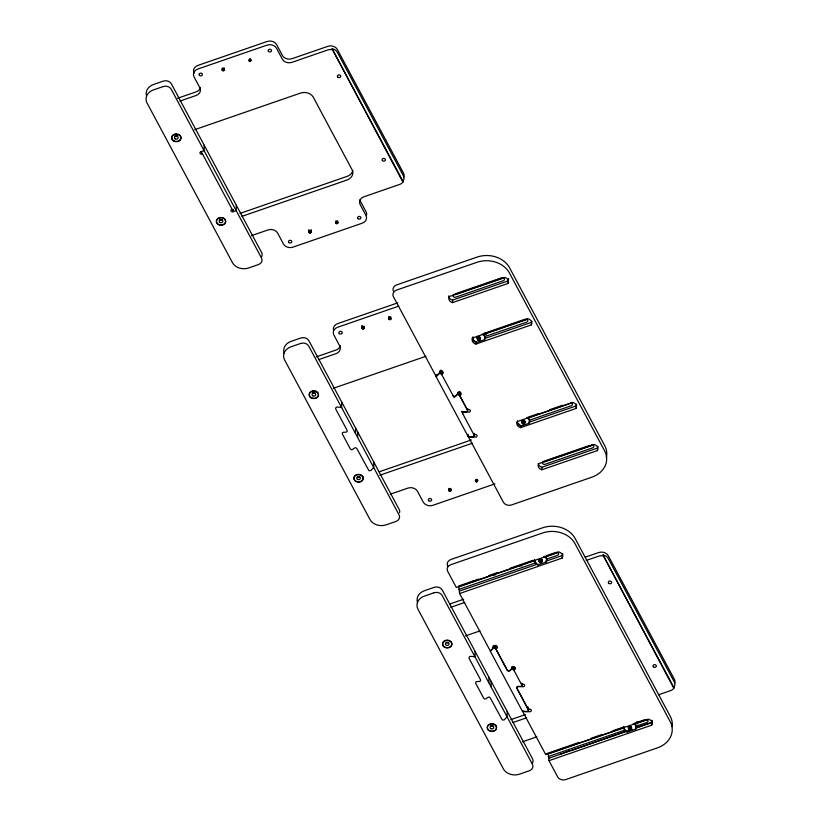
<?xml version="1.0" encoding="UTF-8"?>
<svg xmlns="http://www.w3.org/2000/svg" width="821" height="821" viewBox="0 0 821 821"><rect width="100%" height="100%" fill="white"/><g stroke="black" fill="none" stroke-linecap="round" stroke-linejoin="round"><path stroke-width="1.23" d="M204.203 145.225L204.09 150.643L201.248 151.628A1.591 1.293 1.3 0 0 200.067 153.404A1.591 1.293 1.3 0 0 202.489 153.938M222.286 70.432L221.988 69.262L222.696 68.666L224.564 69.641L223.764 70.668L222.286 70.432L222.337 67.999M222.737 70.668L222.799 68.246M223.271 70.75L223.333 68.328M223.764 70.668L223.825 68.235M224.174 70.442L224.236 68.01M225.262 220.038L224.985 219.628A4.639 3.756 1.3 0 0 217.062 219.535A4.639 3.756 1.3 0 0 220.695 225.282A4.639 3.756 1.3 0 0 225.262 220.059L224.995 219.34A4.639 3.756 1.3 0 0 223.261 217.976M233.4 209.458L233.349 211.623A1.57 1.273 1.3 0 1 231.04 211.059A1.57 1.273 1.3 0 1 232.107 209.314M236.304 205.219L236.181 210.638L233.349 211.623L201.248 151.628M249.502 61.421L248.66 60.436L249.05 59.635L250.487 59.41L251.329 60.385L249.502 61.421L249.563 58.989M250.046 61.493L250.097 59.071M250.528 61.411L250.59 58.989M308.768 232.281L308.747 231.45L309.948 230.773L311.333 231.83L310.533 232.856L309.055 232.62L308.819 229.859M309.055 232.62L309.107 230.198M309.507 232.866L309.558 230.444M310.04 232.948L310.092 230.527M310.533 232.856L310.584 230.434M310.943 232.63L310.995 230.208M311.241 232.271L311.292 229.839M402.926 182.108L332.084 48.757A7.297 5.921 1.3 0 1 337.308 52.226L403.398 175.776A7.297 5.921 1.3 0 1 402.947 181.205L402.926 182.108A7.297 5.921 1.3 0 1 399.601 184.448L363.908 196.783A7.297 5.921 1.3 0 0 360.142 204.542L365.971 215.451A7.297 5.921 1.3 0 1 362.194 223.209L293.046 247.121A7.297 5.921 1.3 0 1 283.44 243.981L277.611 233.082A7.297 5.921 1.3 0 0 268.005 229.942L251.524 235.637M335.82 223.374L335.512 222.204L336.23 221.608L338.098 222.583L337.298 223.61L335.82 223.374L335.871 220.941M336.271 223.61L336.323 221.188M336.805 223.692L336.867 221.27M337.298 223.61L337.349 221.188M337.708 223.384L337.77 220.952M341.741 402.105L341.618 407.524C340.417 407.473 335.03 405.81 335.635 408.899L347.18 430.481C347.95 434.011 341.546 430.389 342.316 433.929L350.341 448.943C352.548 451.909 354.61 445.516 356.807 448.482L368.875 470.597L370.712 470.649L373.709 467.518L373.832 462.1M355.503 433.478L355.626 428.059M357.658 437.521L357.782 432.103M361.856 328.277L362.543 326.85L364.421 327.825L363.611 328.852L362.133 328.616L361.907 325.855M361.999 328.441L362.051 326.019M362.133 328.616L362.194 326.194M362.595 328.862L362.646 326.43M363.128 328.934L363.18 326.512M363.611 328.852L363.672 326.43M364.031 328.626L364.083 326.204M362.79 476.919L362.513 476.498A4.639 3.756 1.3 0 0 354.59 476.416A4.639 3.756 1.3 0 0 358.223 482.153A4.639 3.756 1.3 0 0 362.79 476.939L362.523 476.211A4.639 3.756 1.3 0 0 355.216 475.482M388.764 319.195L388.815 316.762M388.897 319.359L388.6 318.189L389.308 317.604L391.186 318.569L390.375 319.595L388.897 319.359L388.959 316.937M389.359 319.605L389.411 317.183M389.893 319.687L389.944 317.255M390.375 319.595L390.437 317.173M390.796 319.369L390.847 316.947M459.945 391.576L459.852 395.743L467.149 409.371L468.986 409.556A1.611 1.303 1.3 0 1 470.402 411.013A1.611 1.303 1.3 0 1 468.627 412.142L461.535 411.434L474.189 435.315C474.795 438.404 469.407 436.741 468.216 436.69L436.115 376.695L436.167 374.397M436.115 376.695L439.625 373.391L439.666 371.215M439.625 373.391L439.943 371.184M459.852 395.743L460.961 394.542A1.611 1.303 1.3 0 0 460.622 392.715A1.611 1.303 1.3 0 0 458.375 392.972L454.136 397.59L441.472 374.15L440.179 373.36L440.23 371.195M440.456 373.411L440.497 371.246M440.713 373.493L440.785 370.24M440.949 373.617L441.021 370.363M441.164 373.771L441.236 370.517M441.472 374.15L441.411 370.692M441.944 370.466L441.842 374.622L442.95 373.422A1.611 1.303 1.3 0 0 442.611 371.595A1.611 1.303 1.3 0 0 440.364 371.851L436.125 376.48L393.413 296.648A6.178 5.008 1.3 0 1 396.615 290.07L476.888 262.32A24.722 20.053 1.3 0 1 509.42 272.941L604.615 450.893A24.722 20.053 1.3 0 1 591.828 477.196L511.555 504.946A6.178 5.008 1.3 0 1 503.427 502.288L468.216 436.474L475.308 437.172A1.611 1.303 1.3 0 0 477.083 436.043A1.611 1.303 1.3 0 0 475.667 434.586L473.83 434.401M508.538 278.493A5.419 4.392 1.3 0 1 508.066 280.926L508.004 283.461L452.535 302.631L452.597 300.106A5.419 4.392 1.3 0 1 448.82 295.817M448.902 490.814L448.605 489.644L449.313 489.049L451.181 490.024L450.38 491.05L448.902 490.814L448.954 488.382M449.354 491.05L449.415 488.628M449.887 491.132L449.949 488.711M450.38 491.05L450.431 488.618M450.791 490.825L450.852 488.392M453.018 395.732C454.998 398.072 458.58 394.183 457.954 392.305M462.644 413.733C461.874 410.202 468.278 413.815 467.508 410.284L459.483 395.27L458.19 394.48L458.231 392.315M458.457 394.532L458.508 392.356M458.723 394.614L458.775 392.448M458.96 394.737L459.011 392.561M459.175 394.891L459.247 391.638M459.483 395.27L459.421 391.812M514.162 667.227L514.09 670.347L515.188 669.146A1.611 1.303 1.3 0 0 514.859 667.319A1.611 1.303 1.3 0 0 512.612 667.576L510.026 670.398A1.611 1.303 1.3 0 1 507.255 670.121L496.079 649.237L497.187 648.036A1.611 1.303 1.3 0 0 496.849 646.209A1.611 1.303 1.3 0 0 494.601 646.466L490.363 651.084L459.586 593.552L458.857 586.779L534.687 560.569M467.58 411.177L467.683 408.786M468.216 436.69L468.268 434.391M531.854 321.185A5.419 4.392 1.3 0 1 531.403 322.366L531.351 324.9L475.882 344.071L475.934 341.546M484.657 338.693L484.636 339.637L476.139 342.573L476.159 341.628M474.158 436.413L474.333 433.365M474.312 435.982L474.374 433.591M476.118 481.804L475.277 480.819L475.667 480.018L477.104 479.792L477.945 480.767L476.118 481.804L476.18 479.372M476.652 481.876L476.714 479.454M477.145 481.794L477.196 479.372M475.113 651.422L474.99 656.851C473.789 656.8 468.401 655.137 469.007 658.216L480.552 679.798C481.322 683.339 474.918 679.716 475.687 683.257L483.723 698.271C485.919 701.226 487.982 694.843 490.188 697.809L502.247 719.914L504.094 719.966L507.08 716.846L507.204 711.417M488.875 682.805L488.998 677.387M491.03 686.849L491.153 681.42M493.123 648.313L494.416 647.974L495.71 648.754L507.255 670.336C509.451 673.302 511.514 666.909 513.71 669.874L521.745 684.888C522.515 688.429 516.111 684.806 516.881 688.337L528.426 709.929C529.032 713.008 523.644 711.345 522.443 711.294L490.353 651.299L493.123 648.313L493.175 646.148M493.349 648.169L493.39 646.004M493.852 647.995L493.903 645.829M494.129 647.964L494.18 645.799M494.416 647.974L494.458 645.809M494.683 648.026L494.735 645.85M494.95 648.108L495.001 645.932M495.186 648.231L495.237 646.055M495.402 648.374L495.443 646.209M495.576 648.559L495.648 645.306M495.71 648.754L495.781 645.501M496.079 649.237L496.151 646.106M496.161 726.236L495.884 725.826A4.639 3.756 1.3 0 0 487.961 725.743A4.639 3.756 1.3 0 0 491.594 731.48A4.639 3.756 1.3 0 0 496.171 726.267L495.894 725.538M511.863 669.115L511.914 666.939M512.14 669.084L512.191 666.909M512.417 669.084L512.468 666.919M512.694 669.136L512.745 666.97M512.961 669.218L513.002 667.052M513.197 669.341L513.248 667.175M513.402 669.495L513.453 667.329M513.577 669.669L513.628 667.504M513.71 669.874L513.792 666.621M576.629 404.127A5.419 4.392 1.3 0 1 576.106 405.933L576.044 408.458L520.586 427.638L520.637 425.104M521.715 685.997L521.869 683.616M521.869 685.556L521.93 683.164M517.435 420.886A5.675 4.608 1.3 0 0 520.74 426.14L529.237 423.205L529.258 422.261A5.675 4.608 1.3 0 0 527.913 417.427M459.586 593.552L562.231 558.064A5.419 4.392 1.3 0 0 558.978 551.979L456.322 587.467L447.65 571.252A6.178 5.008 1.3 0 1 450.852 564.684L542.455 533.014A24.722 20.053 1.3 0 1 574.987 543.635L670.182 721.587A24.722 20.053 1.3 0 1 657.395 747.88L565.792 779.55A6.178 5.008 1.3 0 1 557.654 776.892L548.992 760.687L651.648 725.189A5.419 4.392 1.3 0 0 648.385 719.104L545.729 754.591L522.454 711.078L529.545 711.786A1.611 1.303 1.3 0 0 531.32 710.647A1.611 1.303 1.3 0 0 529.904 709.2L528.057 709.016L528.108 706.932M528.396 711.027L528.437 708.862M528.498 710.812L528.601 708.42M545.031 556.207A5.675 4.608 1.3 0 1 546.375 561.041L546.355 561.985L537.858 564.92L537.878 563.976M597.986 446.244A5.419 4.392 1.3 0 1 597.472 448.05L597.411 450.585L541.942 469.756L542.004 467.231A5.419 4.392 1.3 0 1 538.268 463.567M548.992 760.687L548.264 753.914L624.093 727.693M562.231 558.064L562.293 555.54A5.419 4.392 1.3 0 0 562.816 553.734M559.871 754.417L569.548 750.712M570.749 750.651L626.392 731.059M673.825 688.316L602.994 554.955A7.297 5.921 1.3 0 1 608.207 558.424L674.298 681.974A7.297 5.921 1.3 0 1 673.846 687.413L673.825 688.316A7.297 5.921 1.3 0 1 670.5 690.646L658.606 694.761M634.91 723.773A5.675 4.608 1.3 0 1 635.782 728.165L635.762 729.11L627.265 732.045L627.285 731.111M651.648 725.189L651.71 722.306L637.24 727.303M519.95 565.833L521.838 565.843M177.562 98.284L196.157 91.849A7.297 5.921 1.3 0 0 200.437 87.447M179.891 101.086L196.075 95.493A7.297 5.921 1.3 0 0 199.852 87.724L194.023 76.825A7.297 5.921 1.3 0 1 197.799 69.056L266.938 45.155A7.297 5.921 1.3 0 1 276.554 48.295L282.383 59.194A7.297 5.921 1.3 0 0 291.989 62.334L327.671 49.989A7.297 5.921 1.3 0 1 332.064 49.66M194.659 129.687L300.517 93.091A9.729 7.892 1.3 0 1 313.324 97.278L352.045 169.67A9.729 7.892 1.3 0 1 347.016 180.015L242.01 216.323M240.04 213.398L347.098 176.382A9.729 7.892 1.3 0 0 352.804 170.511M397.703 302.877L337.729 323.607A7.297 5.921 1.3 0 0 333.531 330.34M398.811 306.1L337.647 327.251A7.297 5.921 1.3 0 0 333.87 335.009L339.699 345.908A7.297 5.921 1.3 0 1 335.933 353.677L318.538 359.69M455.337 293.795L501.682 277.775M503.314 278.052L455.788 294.482A1.981 1.601 1.3 0 1 453.818 294.287A1.981 1.601 1.3 0 0 453.171 296.412A1.981 1.601 1.3 0 0 455.727 297.161L503.263 280.731A1.981 1.601 1.3 0 0 502.945 277.693M452.597 300.106L508.066 280.926M316.198 356.889L336.015 350.044A7.297 5.921 1.3 0 0 340.294 345.641M484.616 333.182L523.829 319.626M483.877 334.28L526.661 319.492A1.981 1.601 1.3 0 0 527.462 318.979M333.305 388.292L425.925 356.273M485.006 336.548L526.6 322.171A1.981 1.601 1.3 0 0 527.626 320.067A1.981 1.601 1.3 0 0 525.019 319.215M484.38 338.621L531.403 322.366M528.129 417.16L538.822 413.456M549.516 409.761L562.59 405.246M528.58 417.848L571.365 403.06A1.981 1.601 1.3 0 0 571.991 402.701M471.336 439.964L379.887 471.582A9.729 7.892 1.3 0 1 379.066 471.829M529.709 420.116L571.303 405.728A1.981 1.601 1.3 0 0 570.985 402.701M529.083 422.189L576.106 405.933M379.805 475.215L472.455 443.186M390.18 494.242L407.852 488.126A7.297 5.921 1.3 0 1 417.458 491.266L423.287 502.165A7.297 5.921 1.3 0 0 432.903 505.305L494.889 483.877M543.553 461.34L589.899 445.31M542.004 467.231L597.472 448.05M458.426 586.091L478.889 579.01M488.516 575.685L496.941 572.771M510.18 568.194L533.045 560.291M546.283 555.714L554.709 552.8M545.513 556.823L557.551 552.666A1.981 1.601 1.3 0 0 558.352 552.153M458.806 589.457L535.826 562.826M546.663 559.08L557.49 555.335A1.981 1.601 1.3 0 0 558.516 553.231A1.981 1.601 1.3 0 0 555.909 552.379M459.637 591.028L536.934 564.304M545.38 561.379L562.293 555.54M449.672 604.061L463.66 599.227M585.311 557.172L598.663 552.554A7.297 5.921 1.3 0 1 608.269 555.694L674.359 679.244A7.297 5.921 1.3 0 1 674.616 683.411M450.801 607.283L464.707 602.47M586.348 560.415L598.581 556.197A7.297 5.921 1.3 0 1 602.973 555.858M465.558 635.885L479.998 630.897M510.939 719.596L525.522 714.557M512.909 722.521L526.641 717.78M522.433 741.835L536.78 736.868M546.622 753.637L579.123 742.4M591.161 738.233L601.988 734.487M612.825 730.741L623.652 727.006M634.489 723.26L645.316 719.514M634.92 723.948L646.958 719.791A1.981 1.601 1.3 0 0 647.4 719.576M548.202 756.582L625.233 729.951M636.07 726.205L646.897 722.459A1.981 1.601 1.3 0 0 646.589 719.432M549.044 758.152L632.416 729.335M636.029 728.083L651.71 722.665A5.419 4.392 1.3 0 0 652.182 720.233M493.595 574.864L495.073 575.1M521.386 683.985L523.223 684.16A1.611 1.303 1.3 0 1 524.64 685.617A1.611 1.303 1.3 0 1 522.864 686.756L518.544 686.325A1.632 1.324 1.3 0 0 516.881 688.121L528.057 709.016M485.129 332.536L486.33 334.783M602.994 554.955L673.846 687.413M332.084 48.757L402.947 181.205M496.171 725.959L496.171 725.98A4.639 3.756 1.3 0 1 493.4 731.018A4.639 3.756 1.3 0 1 487.417 728.289A4.639 3.756 1.3 0 1 491.235 723.722M362.8 476.632L362.8 476.652A4.639 3.756 1.3 0 1 358.028 481.855A4.639 3.756 1.3 0 1 354.826 475.862M225.272 219.751L225.272 219.782A4.639 3.756 1.3 0 1 221.711 224.975A4.639 3.756 1.3 0 1 216.416 220.787A4.639 3.756 1.3 0 1 222.717 217.76M366.556 215.174A7.297 5.921 1.3 0 0 366.053 211.808L360.224 200.909A7.297 5.921 1.3 0 1 359.803 199.883M194.105 73.192A7.297 5.921 1.3 0 1 197.882 65.423L267.03 41.522A7.297 5.921 1.3 0 1 276.636 44.652L282.465 55.561A7.297 5.921 1.3 0 0 292.071 58.691L327.764 46.356A7.297 5.921 1.3 0 1 337.369 49.496L403.46 173.046A7.297 5.921 1.3 0 1 403.716 177.213M178.034 134.203A4.639 3.756 1.3 0 1 180.066 139.96A4.639 3.756 1.3 0 1 172.708 140.011A4.639 3.756 1.3 0 1 174.483 134.234M175.058 134.069A4.639 3.756 1.3 0 1 176.854 133.956M146.302 95.113A12.356 10.026 1.3 0 1 153.589 84.491L163.225 81.156A6.178 5.008 1.3 0 1 171.353 83.814L261.653 252.611A6.178 5.008 1.3 0 1 261.396 257.045M177.357 135.886A1.108 0.903 1.3 0 1 175.212 135.958M177.582 135.804A1.457 1.18 1.3 0 1 175.058 135.886M176.628 135.896A1.108 0.903 1.3 0 1 175.786 135.834M177.09 135.824A1.457 1.18 1.3 0 1 175.632 135.876M221.978 219.689A1.108 0.903 1.3 0 1 219.925 219.535M222.081 219.638A1.457 1.18 1.3 0 1 220.018 219.7M524.075 422.959A1.611 1.303 1.3 0 0 524.773 421.05A1.611 1.303 1.3 0 0 522.33 420.814A1.611 1.303 1.3 0 0 522.484 422.805A1.108 0.903 1.3 0 1 522.823 421.625A1.108 0.903 1.3 0 1 524.311 421.82A1.108 0.903 1.3 0 1 524.229 423.031M519.529 424.611A5.675 4.608 1.3 0 1 518.995 424.221M518.523 423.78A5.675 4.608 1.3 0 1 518.113 423.297M526.764 417.653A5.675 4.608 1.3 0 1 529.237 423.205M522.423 422.548A1.457 1.18 1.3 0 1 522.546 420.804A1.457 1.18 1.3 0 1 524.67 421.07A1.457 1.18 1.3 0 1 524.178 422.764M522.495 422.374A1.108 0.903 1.3 0 1 522.833 421.194A1.108 0.903 1.3 0 1 524.321 421.378A1.108 0.903 1.3 0 1 524.239 422.599M522.361 421.491A1.108 0.903 1.3 0 1 523.49 420.609M523.726 423.256A1.108 0.903 1.3 0 1 523.151 423.246M522.012 421.265A1.457 1.18 1.3 0 1 523.5 420.106A1.108 0.903 1.3 0 0 522.936 420.28M359.506 476.56A1.108 0.903 1.3 0 1 357.576 476.621A1.457 1.18 1.3 0 0 359.608 476.508M478.12 339.176A1.457 1.18 1.3 0 1 477.678 337.462A1.457 1.18 1.3 0 1 479.813 337.267A1.457 1.18 1.3 0 1 479.885 339.011A1.108 0.903 1.3 0 0 478.766 337.913A1.108 0.903 1.3 0 0 477.832 339.176A1.108 0.903 1.3 0 0 479.628 339.463M478.284 339.145A1.108 0.903 1.3 0 1 477.853 337.975A1.108 0.903 1.3 0 1 479.248 337.534A1.108 0.903 1.3 0 1 479.926 338.632M478.294 338.714A1.108 0.903 1.3 0 1 479.166 337.072M478.13 338.734A1.457 1.18 1.3 0 1 478.889 336.538M478.304 338.283A1.108 0.903 1.3 0 1 477.925 337.041M478.14 338.303A1.457 1.18 1.3 0 1 477.473 336.959M478.315 337.841A1.108 0.903 1.3 0 1 477.771 337.051M477.617 337.431A1.457 1.18 1.3 0 1 477.473 337.133M478.243 339.401A1.611 1.303 1.3 0 1 477.463 337.503A1.611 1.303 1.3 0 1 479.895 337.226A1.611 1.303 1.3 0 1 479.833 339.227M479.074 339.484A1.611 1.303 1.3 0 1 478.653 339.494M478.263 338.468A1.611 1.303 1.3 0 1 477.258 337.092M477.555 336.477A1.611 1.303 1.3 0 1 477.853 336.23M476.139 342.573A5.675 4.608 1.3 0 1 473.029 336.754M473.183 339.217A5.675 4.608 1.3 0 1 472.783 338.098M482.163 334.085A5.675 4.608 1.3 0 1 484.636 339.637M483.312 333.86A5.675 4.608 1.3 0 1 484.852 338.139M314.895 392.766A1.108 0.903 1.3 0 1 312.739 392.838M314.895 392.931A1.457 1.18 1.3 0 1 312.585 392.766M314.269 392.828A1.457 1.18 1.3 0 1 313.519 392.849M316.106 391.299A4.639 3.756 1.3 0 1 317.337 397.087A4.639 3.756 1.3 0 1 310.112 396.748A4.639 3.756 1.3 0 1 312.011 391.104M312.585 390.94A4.639 3.756 1.3 0 1 315.562 391.083M284.179 353.276A12.356 10.026 1.3 0 1 291.116 341.362L300.753 338.036A6.178 5.008 1.3 0 1 308.881 340.694L399.18 509.492A6.178 5.008 1.3 0 1 399.519 512.704M539.838 561.513A1.457 1.18 1.3 0 1 539.397 559.799A1.457 1.18 1.3 0 1 541.532 559.614A1.457 1.18 1.3 0 1 541.603 561.359M539.777 561.348A1.108 0.903 1.3 0 1 539.736 560.127A1.108 0.903 1.3 0 1 541.224 559.994A1.108 0.903 1.3 0 1 541.532 561.195M539.787 560.907A1.108 0.903 1.3 0 1 539.808 559.635M540.598 559.388A1.108 0.903 1.3 0 1 541.696 560.312M541.285 561.975A1.457 1.18 1.3 0 1 539.12 561.01A1.457 1.18 1.3 0 1 541.09 559.84A1.457 1.18 1.3 0 1 541.593 561.8M539.766 561.78A1.108 0.903 1.3 0 1 539.725 560.558A1.108 0.903 1.3 0 1 541.213 560.425A1.108 0.903 1.3 0 1 541.521 561.626M541.111 561.944A1.108 0.903 1.3 0 1 540.269 562.026M539.849 561.082A1.457 1.18 1.3 0 1 539.335 559.46M540.608 558.885A1.457 1.18 1.3 0 1 542.055 560.096M539.797 560.476A1.108 0.903 1.3 0 1 539.53 559.604M539.859 560.651A1.457 1.18 1.3 0 1 539.14 559.614M539.808 560.045A1.108 0.903 1.3 0 1 539.5 559.399M539.561 560.025A1.457 1.18 1.3 0 1 539.192 559.481M539.961 561.749A1.611 1.303 1.3 0 1 539.181 559.85A1.611 1.303 1.3 0 1 541.614 559.573A1.611 1.303 1.3 0 1 541.552 561.564M539.982 560.815A1.611 1.303 1.3 0 1 538.976 559.44M537.858 564.92A5.675 4.608 1.3 0 1 534.543 559.655M536.647 563.38A5.675 4.608 1.3 0 1 536.113 563.001M535.631 562.559A5.675 4.608 1.3 0 1 535.23 562.077M534.902 561.564A5.675 4.608 1.3 0 1 534.502 560.445M543.882 556.433A5.675 4.608 1.3 0 1 546.355 561.985M447.999 642.504A1.108 0.903 1.3 0 1 446.244 642.371M447.979 642.453A1.457 1.18 1.3 0 1 446.521 642.504A1.858 1.509 1.3 0 0 446.131 645.09A1.858 1.509 1.3 0 0 449.077 644.075A1.858 1.509 1.3 0 0 446.501 642.504M449.99 640.893A4.639 3.756 1.3 0 1 450.965 646.158A4.639 3.756 1.3 0 1 444.479 646.897A4.639 3.756 1.3 0 1 443.504 641.632M443.904 641.252A4.639 3.756 1.3 0 1 449.477 640.616M492.446 723.712A4.639 3.756 1.3 0 1 495.545 725.128M417.55 602.593A12.356 10.026 1.3 0 1 424.498 590.689L434.124 587.364A6.178 5.008 1.3 0 1 442.262 590.012L532.552 758.809A6.178 5.008 1.3 0 1 532.295 763.243M636.87 721.649A7.297 5.921 1.3 0 1 637.476 723.814M637.055 722.542A7.297 5.921 1.3 0 1 636.367 723.619M562.601 748.372A1.683 1.365 1.3 0 1 560.425 749.132M473.296 580.673A1.683 1.365 1.3 0 1 470.433 581.668M493 725.425A1.108 0.903 1.3 0 1 491.8 726.369A1.108 0.903 1.3 0 1 490.794 725.271M492.343 726.164A1.457 1.18 1.3 0 1 491.584 726.185M629.235 728.648A1.457 1.18 1.3 0 1 628.804 726.934A1.457 1.18 1.3 0 1 630.938 726.749A1.457 1.18 1.3 0 1 631 728.494M630.702 728.668A1.457 1.18 1.3 0 1 629.964 728.822M629.184 728.473A1.108 0.903 1.3 0 1 629.143 727.252A1.108 0.903 1.3 0 1 630.631 727.119A1.108 0.903 1.3 0 1 630.938 728.319M629.194 728.042A1.108 0.903 1.3 0 1 629.04 726.944M630.005 726.513A1.108 0.903 1.3 0 1 630.559 726.647M629.225 729.079A1.457 1.18 1.3 0 1 629.05 727.139A1.457 1.18 1.3 0 1 631.359 727.693A1.457 1.18 1.3 0 1 629.953 729.253M629.399 729.058A1.108 0.903 1.3 0 1 629.194 727.632A1.108 0.903 1.3 0 1 628.886 726.965M629.194 727.632A1.108 0.903 1.3 0 1 630.938 727.847A1.108 0.903 1.3 0 1 630.241 729.161M629.245 728.206A1.457 1.18 1.3 0 1 628.588 726.862M629.255 727.775A1.457 1.18 1.3 0 1 628.588 727.047M628.968 727.149A1.457 1.18 1.3 0 1 628.742 726.903A1.611 1.303 1.3 0 1 631.37 727.057A1.611 1.303 1.3 0 1 630.189 728.956M629.368 728.874A1.611 1.303 1.3 0 1 628.753 726.801M629.389 727.94A1.611 1.303 1.3 0 1 628.383 726.913M627.265 732.045A5.675 4.608 1.3 0 1 623.95 726.79M626.054 730.516A5.675 4.608 1.3 0 1 625.51 730.126M624.309 728.689A5.675 4.608 1.3 0 1 623.837 726.996M633.289 723.558A5.675 4.608 1.3 0 1 635.762 729.11M452.535 302.631A5.419 4.392 1.3 0 1 449.282 296.545L504.751 277.365A5.419 4.392 1.3 0 1 508.004 283.461M475.882 344.071A5.419 4.392 1.3 0 1 472.619 337.985L528.088 318.805A5.419 4.392 1.3 0 1 531.351 324.9M576.044 408.458A5.419 4.392 1.3 0 0 572.791 402.372L517.322 421.542A5.419 4.392 1.3 0 0 520.586 427.638M541.942 469.756A5.419 4.392 1.3 0 1 538.689 463.67L594.158 444.489A5.419 4.392 1.3 0 1 597.411 450.585M475.226 341.31A5.419 4.392 1.3 0 1 474.559 340.992M473.953 340.602A5.419 4.392 1.3 0 1 472.198 337.883M393.536 291.445A6.178 5.008 1.3 0 1 396.728 284.866L477.001 257.117A24.722 20.053 1.3 0 1 509.543 267.738L604.738 445.69A24.722 20.053 1.3 0 1 606.298 457.697M542.753 461.843A1.981 1.601 1.3 0 0 545.134 464.286L592.67 447.856A1.981 1.601 1.3 0 0 591.582 444.787M543.923 461.689A1.981 1.601 1.3 0 0 545.195 461.618L592.721 445.177A1.981 1.601 1.3 0 0 593.665 444.489M519.262 424.56A5.419 4.392 1.3 0 1 517.312 422.651M447.773 566.049A6.178 5.008 1.3 0 1 450.965 559.47L542.568 527.811A24.722 20.053 1.3 0 1 575.1 538.432L670.295 716.384A24.722 20.053 1.3 0 1 672.204 726.667M163.102 86.585L153.465 89.91A12.356 10.026 1.3 0 0 147.072 103.056L232.435 262.628A12.356 10.026 1.3 0 0 248.701 267.944L258.338 264.608A6.178 5.008 1.3 0 0 261.53 258.04L171.23 89.243A6.178 5.008 1.3 0 0 163.102 86.585M300.63 343.455L290.993 346.79A12.356 10.026 1.3 0 0 284.6 359.937L369.963 519.498A12.356 10.026 1.3 0 0 386.229 524.814L395.866 521.489A6.178 5.008 1.3 0 0 399.057 514.911L308.758 346.113A6.178 5.008 1.3 0 0 300.63 343.455M434.001 592.783L424.375 596.108A12.356 10.026 1.3 0 0 417.981 609.254L503.335 768.825A12.356 10.026 1.3 0 0 519.611 774.141L529.237 770.806A6.178 5.008 1.3 0 0 532.429 764.238L442.139 595.441A6.178 5.008 1.3 0 0 434.001 592.783M288.818 242.503A1.683 1.365 1.3 0 0 291.701 242.174A1.683 1.365 1.3 0 0 289.885 240.317A1.683 1.365 1.3 0 0 288.818 242.503M357.966 218.602A1.683 1.365 1.3 0 0 360.84 218.273A1.683 1.365 1.3 0 0 359.023 216.416A1.683 1.365 1.3 0 0 357.966 218.602M199.4 75.347A1.683 1.365 1.3 0 0 202.274 75.019A1.683 1.365 1.3 0 0 200.468 73.161A1.683 1.365 1.3 0 0 199.4 75.347M268.539 51.446A1.683 1.365 1.3 0 0 271.423 51.118A1.683 1.365 1.3 0 0 269.606 49.26A1.683 1.365 1.3 0 0 268.539 51.446M337.739 77.041A1.683 1.365 1.3 0 0 340.623 76.712A1.683 1.365 1.3 0 0 338.806 74.855A1.683 1.365 1.3 0 0 337.739 77.041M382.453 160.618A1.683 1.365 1.3 0 0 385.326 160.29A1.683 1.365 1.3 0 0 383.51 158.432A1.683 1.365 1.3 0 0 382.453 160.618M173.57 140.976A4.639 3.756 1.3 0 0 180.928 138.431A4.639 3.756 1.3 0 0 174.473 134.511A4.639 3.756 1.3 0 0 173.57 140.976M219.925 222.45A1.858 1.509 1.3 0 0 222.86 221.434A1.858 1.509 1.3 0 0 220.285 219.864A1.858 1.509 1.3 0 0 219.925 222.45M175.232 138.893A1.858 1.509 1.3 0 0 178.178 137.877A1.858 1.509 1.3 0 0 175.591 136.307A1.858 1.509 1.3 0 0 175.232 138.893M522.413 422.979A1.457 1.18 1.3 0 0 524.865 422.497A1.457 1.18 1.3 0 0 523.1 421.009A1.457 1.18 1.3 0 0 522.413 422.979M522.402 423.41A1.457 1.18 1.3 0 0 524.855 422.928A1.457 1.18 1.3 0 0 523.09 421.44A1.457 1.18 1.3 0 0 522.402 423.41M522.638 423.657A1.108 0.903 1.3 0 0 524.506 423.287A1.108 0.903 1.3 0 0 523.162 422.148A1.108 0.903 1.3 0 0 522.638 423.657M428.665 500.697A1.683 1.365 1.3 0 0 431.548 500.369A1.683 1.365 1.3 0 0 429.732 498.501A1.683 1.365 1.3 0 0 428.665 500.697M339.247 333.542A1.683 1.365 1.3 0 0 342.131 333.213A1.683 1.365 1.3 0 0 340.315 331.345A1.683 1.365 1.3 0 0 339.247 333.542M477.812 339.412A1.457 1.18 1.3 0 0 480.254 338.929A1.457 1.18 1.3 0 0 478.499 337.441A1.457 1.18 1.3 0 0 477.812 339.412M477.801 339.843A1.457 1.18 1.3 0 0 480.244 339.36A1.457 1.18 1.3 0 0 478.489 337.872A1.457 1.18 1.3 0 0 477.801 339.843M478.038 340.079A1.108 0.903 1.3 0 0 479.905 339.72A1.108 0.903 1.3 0 0 478.561 338.58A1.108 0.903 1.3 0 0 478.038 340.079M311.097 397.857A4.639 3.756 1.3 0 0 318.466 395.312A4.639 3.756 1.3 0 0 312.001 391.391A4.639 3.756 1.3 0 0 311.097 397.857M357.453 479.32A1.858 1.509 1.3 0 0 360.388 478.304A1.858 1.509 1.3 0 0 357.812 476.734A1.858 1.509 1.3 0 0 357.453 479.32M312.76 395.773A1.858 1.509 1.3 0 0 315.705 394.747A1.858 1.509 1.3 0 0 313.119 393.187A1.858 1.509 1.3 0 0 312.76 395.773M539.52 562.19A1.457 1.18 1.3 0 0 541.963 561.708A1.457 1.18 1.3 0 0 540.208 560.22A1.457 1.18 1.3 0 0 539.52 562.19M539.756 562.426A1.108 0.903 1.3 0 0 541.624 562.057A1.108 0.903 1.3 0 0 540.28 560.928A1.108 0.903 1.3 0 0 539.756 562.426M444.479 647.184A4.639 3.756 1.3 0 0 451.837 644.639A4.639 3.756 1.3 0 0 445.382 640.719A4.639 3.756 1.3 0 0 444.479 647.184M490.825 728.648A1.858 1.509 1.3 0 0 493.77 727.632A1.858 1.509 1.3 0 0 491.184 726.062A1.858 1.509 1.3 0 0 490.825 728.648M608.638 583.238A1.683 1.365 1.3 0 0 611.522 582.91A1.683 1.365 1.3 0 0 609.705 581.052A1.683 1.365 1.3 0 0 608.638 583.238M653.352 666.816A1.683 1.365 1.3 0 0 656.225 666.488A1.683 1.365 1.3 0 0 654.419 664.63A1.683 1.365 1.3 0 0 653.352 666.816M628.917 729.315A1.457 1.18 1.3 0 0 631.37 728.832A1.457 1.18 1.3 0 0 629.604 727.355A1.457 1.18 1.3 0 0 628.917 729.315M629.163 729.561A1.108 0.903 1.3 0 0 631.031 729.192A1.108 0.903 1.3 0 0 629.686 728.063A1.108 0.903 1.3 0 0 629.163 729.561"/></g></svg>
